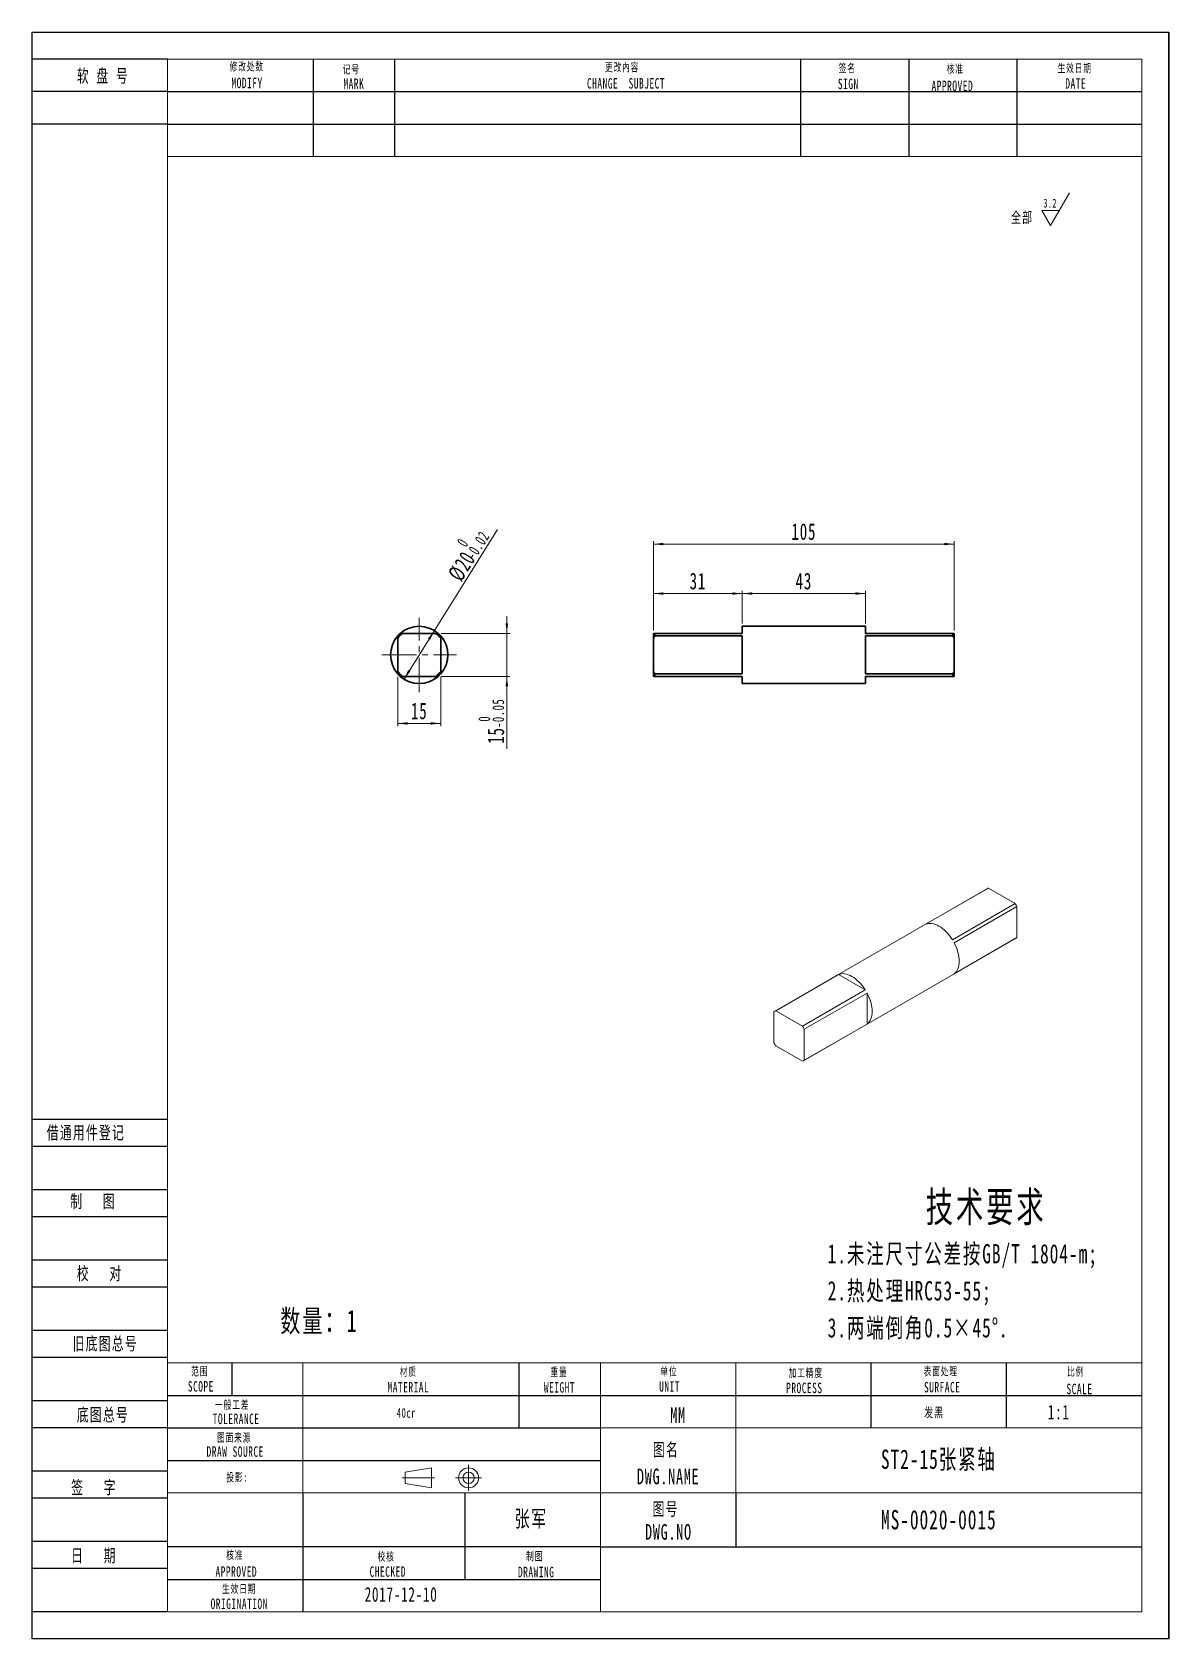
# Model space of a CAD drawing. Header units: millimetres. Extents: x 0 to 7581, y 0 to 561.
# Drawn here: x 4944 to 5341, y 0 to 561 of the extents above; entities that cross this region are included whole.
import ezdxf

# ---------------------------------------------------------------- set-up
doc = ezdxf.new("R2010")
doc.units = ezdxf.units.MM
doc.linetypes.add('AD_LTYPE3 0 mm', pattern=[16, 11, -1, 1, -1, 1, -1])
doc.linetypes.add('点画线', pattern=[18, 12, -2, 2, -2])
doc.layers.get('0').update_dxf_attribs({"lineweight": 35})
for name, color, linetype, lineweight in [('ACAD0', 7, 'Continuous', 0), ('ACADA-定位3-标高', 171, 'Continuous', 0), ('ACADA-构件3-柱砼', 9, 'Continuous', 0), ('ACADA-构件8-屋面', 7, 'Continuous', 0), ('EB0', 7, 'Continuous', 35), ('中心线层', 1, '点画线', 18), ('尺寸线层', 3, 'Continuous', 18)]:
    doc.layers.add(name, color=color, linetype=linetype, lineweight=lineweight)
doc.styles.add('标准', font='', dxfattribs={"width": 0.667})
doc.styles.get('标准').set_extended_font_data('宋体')
doc.dimstyles.new('标准', dxfattribs={"dimtxt": 5.779688, "dimasz": 3.5, "dimexe": 1, "dimexo": 1, "dimgap": 1.209086, "dimtad": 1, "dimdsep": 46, "dimtxsty": '标准', "dimblk": '_CAXARROW', "dimcen": 0, "dimdle": 6, "dimazin": 2, "dimtfac": 0.707107, "dimtdec": 3, "dimtmove": 0, "dimatfit": 3, "dimfxl": 1, "dimfrac": 2, "dimtolj": 1, "dimlwd": 18, "dimarcsym": 0})

# ---------------------------------------------------------------- blocks, each defined once
blk = doc.blocks.new('*X21')
at = {"layer": '尺寸线层', "linetype": 'Continuous', "lineweight": 18}
for p, q in [((6.49, -1.41), (13.14, 10.09)), ((3.48, 3.82), (9.51, 3.82)), ((6.49, -1.41), (3.48, 3.82))]:
    blk.add_line(p, q, dxfattribs=at)
at = {"layer": '尺寸线层', "linetype": 'Continuous', "lineweight": 18, "line_spacing_factor": 1.15057, "style": '标准'}
for s, insert, char_height, width, attachment_point in [('\\T1.1;3.2', (8.68, 6.41), 3.116, 6.8178, 6), ('\\T1.1;全部', (-3.47, 1.27), 3.853, 17.1639, 5)]:
    blk.add_mtext(s, dxfattribs=dict(at, insert=insert, char_height=char_height, width=width, attachment_point=attachment_point))
blk = doc.blocks.new('*X130')
at = {"layer": '尺寸线层', "linetype": 'Continuous', "lineweight": 18}
for points in [[(5071.47, 319.79), (5074.97, 320.23), (5074.97, 319.35)], [(5086.47, 319.79), (5082.97, 320.23), (5082.97, 319.35)]]:
    blk.add_hatch(color=0, dxfattribs=at).paths.add_polyline_path(points, flags=0)
at = {"layer": '尺寸线层', "color": 0, "linetype": 'Continuous', "lineweight": 18}
for p, q in [((5071.47, 336.12), (5071.47, 318.79)), ((5086.47, 336.12), (5086.47, 318.79)), ((5071.47, 319.79), (5086.47, 319.79))]:
    blk.add_line(p, q, dxfattribs=at)
at = {"layer": '尺寸线层', "color": 0, "linetype": 'Continuous', "lineweight": 18, "insert": (5078.97, 324.1), "char_height": 5.78, "width": 8.1213, "attachment_point": 5, "line_spacing_factor": 1.15057, "style": '标准'}
blk.add_mtext('\\T1.1;15', dxfattribs=at)
blk = doc.blocks.new('_CAXARROW')
blk.add_hatch(color=0).paths.add_polyline_path([(0, 0), (-1, 0.125), (-1, -0.125)], flags=0)
blk = doc.blocks.new('*X132')
at = {"color": 0, "attachment_point": 1, "rotation": 90, "line_spacing_factor": 1.15057, "style": '标准'}
for s, insert, char_height, width in [('\\T1.1;{\\H0.707107x;-0.05}', (5104.51, 318.21), 5.7797, 20.9352), ('\\T1.1;{\\H0.707107x;0}', (5099.63, 320.4), 5.7797, 20.9352), ('\\T1.1;15', (5102.82, 312.68), 5.78, 32.911)]:
    blk.add_mtext(s, dxfattribs=dict(at, insert=insert, char_height=char_height, width=width))
blk = doc.blocks.new('*X131')
at = {"layer": '尺寸线层', "linetype": 'Continuous', "lineweight": 18}
for points in [[(5109.56, 351.23), (5110, 354.73), (5109.12, 354.73)], [(5109.56, 336.23), (5110, 332.73), (5109.12, 332.73)]]:
    blk.add_hatch(color=0, dxfattribs=at).paths.add_polyline_path(points, flags=0)
at = {"layer": '尺寸线层', "color": 0, "linetype": 'Continuous', "lineweight": 18}
for p, q in [((5109.56, 357.23), (5109.56, 310.96)), ((5086.59, 351.23), (5110.56, 351.23)), ((5086.59, 336.23), (5110.56, 336.23))]:
    blk.add_line(p, q, dxfattribs=at)
blk.add_blockref('*X132', (0, 0), dxfattribs=at)
blk = doc.blocks.new('*X134')
at = {"color": 0, "char_height": 5.7797, "attachment_point": 1, "rotation": 58.0607, "line_spacing_factor": 1.15057, "style": '标准'}
for s, insert, width in [('\\T1.1;{\\H0.707107x;0}', (5091.87, 383.19), 20.9352), ('\\T1.1;{\\H0.707107x;-0.02}', (5094.85, 378.75), 20.9352), ('\\T1.1;%%C20', (5088.66, 372.01), 39.8415)]:
    blk.add_mtext(s, dxfattribs=dict(at, insert=insert, width=width))
blk = doc.blocks.new('*X133')
at = {"layer": '尺寸线层', "linetype": 'Continuous', "lineweight": 18}
for points in [[(5084.26, 352.22), (5082.78, 349.02), (5082.04, 349.48)], [(5073.68, 335.25), (5075.9, 337.99), (5075.16, 338.45)]]:
    blk.add_hatch(color=0, dxfattribs=at).paths.add_polyline_path(points, flags=0)
at = {"layer": '尺寸线层', "color": 0, "linetype": 'Continuous', "lineweight": 18}
blk.add_line((5106.31, 387.58), (5073.68, 335.25), dxfattribs=at)
blk.add_blockref('*X134', (0, 0), dxfattribs=at)
blk = doc.blocks.new('*X135')
at = {"layer": '尺寸线层', "linetype": 'Continuous', "lineweight": 18}
for points in [[(5160.75, 382.45), (5164.25, 382.88), (5164.25, 382.01)], [(5265.75, 382.45), (5262.25, 382.88), (5262.25, 382.01)]]:
    blk.add_hatch(color=0, dxfattribs=at).paths.add_polyline_path(points, flags=0)
at = {"layer": '尺寸线层', "color": 0, "linetype": 'Continuous', "lineweight": 18}
for p, q in [((5160.75, 352.23), (5160.75, 383.45)), ((5160.75, 382.45), (5265.75, 382.45)), ((5265.75, 352.23), (5265.75, 383.45))]:
    blk.add_line(p, q, dxfattribs=at)
at = {"layer": '尺寸线层', "color": 0, "linetype": 'Continuous', "lineweight": 18, "insert": (5213.25, 386.76), "char_height": 5.78, "width": 12.6446, "attachment_point": 5, "line_spacing_factor": 1.15057, "style": '标准'}
blk.add_mtext('\\T1.1;105', dxfattribs=at)
blk = doc.blocks.new('*X136')
at = {"layer": '尺寸线层', "linetype": 'Continuous', "lineweight": 18}
for points in [[(5160.75, 365.16), (5164.25, 365.59), (5164.25, 364.72)], [(5191.75, 365.16), (5188.25, 365.59), (5188.25, 364.72)]]:
    blk.add_hatch(color=0, dxfattribs=at).paths.add_polyline_path(points, flags=0)
at = {"layer": '尺寸线层', "color": 0, "linetype": 'Continuous', "lineweight": 18}
for p, q in [((5160.75, 352.23), (5160.75, 366.16)), ((5160.75, 365.16), (5191.75, 365.16)), ((5191.75, 354.73), (5191.75, 366.16))]:
    blk.add_line(p, q, dxfattribs=at)
at = {"layer": '尺寸线层', "color": 0, "linetype": 'Continuous', "lineweight": 18, "insert": (5176.25, 369.47), "char_height": 5.78, "width": 7.8001, "attachment_point": 5, "line_spacing_factor": 1.15057, "style": '标准'}
blk.add_mtext('\\T1.1;31', dxfattribs=at)
blk = doc.blocks.new('*X137')
at = {"layer": '尺寸线层', "linetype": 'Continuous', "lineweight": 18}
for points in [[(5191.75, 365.16), (5195.25, 365.59), (5195.25, 364.72)], [(5234.75, 365.16), (5231.25, 365.59), (5231.25, 364.72)]]:
    blk.add_hatch(color=0, dxfattribs=at).paths.add_polyline_path(points, flags=0)
at = {"layer": '尺寸线层', "color": 0, "linetype": 'Continuous', "lineweight": 18}
for p, q in [((5191.75, 354.73), (5191.75, 366.16)), ((5191.75, 365.16), (5234.75, 365.16)), ((5234.75, 354.73), (5234.75, 366.16))]:
    blk.add_line(p, q, dxfattribs=at)
at = {"layer": '尺寸线层', "color": 0, "linetype": 'Continuous', "lineweight": 18, "insert": (5213.25, 369.47), "char_height": 5.78, "width": 8.1213, "attachment_point": 5, "line_spacing_factor": 1.15057, "style": '标准'}
blk.add_mtext('\\T1.1;43', dxfattribs=at)

msp = doc.modelspace()

# ---------------------------------------------------------------- linework, layer by layer
at = {"layer": 'ACAD0', "linetype": 'Continuous', "lineweight": 0}
for p, q in [((4991.076, 551.825), (5331.242, 551.825)), ((4991.076, 9.449), (4991.076, 551.825)), ((5331.242, 551.825), (5331.242, 9.449)), ((4991.076, 517.809), (5331.242, 517.809)), ((4991.076, 96.38), (5331.242, 96.38)), ((5038.321, 51.025), (5038.321, 96.38)), ((5142.261, 9.449), (5142.261, 96.38)), ((5189.506, 51.025), (5189.506, 96.38)), ((5142.261, 73.703), (5331.242, 73.703)), ((4991.076, 51.025), (5331.242, 51.025)), ((4991.076, 9.449), (5331.242, 9.449))]:
    msp.add_line(p, q, dxfattribs=at)
at = {"layer": 'ACAD0', "color": 7, "linetype": 'Continuous', "lineweight": 15}
for p, q in [((5277.36, 262.112), (5203.114, 219.25)), ((5255.763, 249.621), (5277.683, 262.275)), ((5277.683, 262.275), (5287.037, 256.875)), ((5265.117, 244.221), (5287.037, 256.875)), ((5265.743, 243.136), (5287.663, 255.791)), ((5287.663, 255.791), (5287.663, 244.989)), ((5213.113, 201.929), (5287.36, 244.791)), ((5265.743, 232.334), (5287.663, 244.989)), ((5225.357, 232.068), (5203.437, 219.414)), ((5225.357, 232.068), (5234.711, 226.668)), ((5234.711, 226.668), (5212.791, 214.014)), ((5235.337, 225.583), (5213.417, 212.929)), ((5235.337, 225.583), (5235.337, 214.782)), ((5202.811, 208.25), (5202.811, 219.052)), ((5203.437, 219.414), (5212.791, 214.014)), ((5235.337, 214.782), (5213.417, 202.127)), ((5213.417, 212.929), (5213.417, 202.127)), ((5212.791, 201.766), (5203.437, 207.166))]:
    msp.add_line(p, q, dxfattribs=at)
for points in [[(5265.117, 244.221), (5264.619, 244.97), (5264.088, 245.686), (5263.526, 246.361), (5262.94, 246.992), (5262.333, 247.571), (5261.71, 248.096), (5261.078, 248.561), (5260.44, 248.962), (5259.802, 249.297), (5259.169, 249.563), (5258.547, 249.757), (5257.94, 249.878), (5257.353, 249.925), (5256.792, 249.898), (5256.26, 249.796), (5255.763, 249.621)], [(5265.743, 232.334), (5266.143, 232.678), (5266.497, 233.087), (5266.802, 233.56), (5267.054, 234.092), (5267.253, 234.678), (5267.396, 235.314), (5267.482, 235.995), (5267.511, 236.715), (5267.482, 237.468), (5267.396, 238.249), (5267.253, 239.05), (5267.054, 239.865), (5266.802, 240.688), (5266.497, 241.512), (5266.143, 242.331), (5265.743, 243.136)], [(5234.711, 226.668), (5234.214, 227.418), (5233.682, 228.133), (5233.121, 228.809), (5232.534, 229.439), (5231.927, 230.019), (5231.305, 230.543), (5230.672, 231.008), (5230.034, 231.409), (5229.396, 231.744), (5228.764, 232.01), (5228.141, 232.204), (5227.534, 232.325), (5226.948, 232.372), (5226.386, 232.345), (5225.855, 232.243), (5225.357, 232.068)], [(5235.337, 214.782), (5235.738, 215.125), (5236.092, 215.535), (5236.396, 216.007), (5236.649, 216.539), (5236.847, 217.125), (5236.99, 217.761), (5237.076, 218.442), (5237.105, 219.162), (5237.076, 219.915), (5236.99, 220.696), (5236.847, 221.497), (5236.649, 222.313), (5236.396, 223.136), (5236.092, 223.96), (5235.738, 224.778), (5235.337, 225.583)]]:
    msp.add_lwpolyline(points, dxfattribs=at)
for centre, radius, start, end in [((5279.033, 259.214), 3.345, 113.79583, 119.99253), ((5272.372, 247.685), 17.306, 27.9263, 32.0737), ((5285.687, 247.687), 3.345, 300.00151, 306.21547), ((5204.785, 216.356), 3.341, 113.79308, 126.21767), ((5198.126, 204.824), 17.306, 27.9263, 32.0737), ((5218.102, 216.356), 17.306, 207.9263, 212.0737), ((5211.443, 204.823), 3.341, 293.79308, 306.21767)]:
    msp.add_arc(centre, radius, start, end, dxfattribs=at)
at = {"layer": 'ACADA-构件3-柱砼', "linetype": 'ByBlock', "lineweight": -2, "ltscale": 0.2}
for p, q in [((4943.83, 561.274), (5340.691, 561.274)), ((4943.83, 0), (4943.83, 561.274)), ((5340.691, 561.274), (5340.691, 0)), ((5340.691, 0), (5340.691, 561.274)), ((4991.076, 551.825), (4943.83, 551.825)), ((5042.101, 517.809), (5042.101, 551.825)), ((5070.448, 517.809), (5070.448, 551.825)), ((5212.184, 517.809), (5212.184, 551.825)), ((5249.98, 517.809), (5249.98, 551.825)), ((5287.776, 517.809), (5287.776, 551.825)), ((4991.076, 540.486), (4943.83, 540.486)), ((4991.076, 540.486), (5331.242, 540.486)), ((4991.076, 529.148), (4943.83, 529.148)), ((4991.076, 529.148), (5331.242, 529.148)), ((4991.076, 181.422), (4943.83, 181.422)), ((4991.076, 171.973), (4943.83, 171.973)), ((4991.076, 156.854), (4943.83, 156.854)), ((4991.076, 147.405), (4943.83, 147.405)), ((4991.076, 132.287), (4943.83, 132.287)), ((4991.076, 122.838), (4943.83, 122.838)), ((4991.076, 107.719), (4943.83, 107.719)), ((4991.076, 98.27), (4943.83, 98.27)), ((5013.492, 96.401), (5013.492, 85.042)), ((5113.913, 73.703), (5113.913, 96.38)), ((5236.751, 73.703), (5236.751, 96.38)), ((5283.997, 73.703), (5283.997, 96.38)), ((4991.076, 85.042), (5331.242, 85.042)), ((4991.076, 83.152), (4943.83, 83.152)), ((4991.076, 73.703), (4943.83, 73.703)), ((4991.076, 73.703), (5142.261, 73.703)), ((4991.076, 62.364), (5142.261, 62.364)), ((4991.076, 58.584), (4943.83, 58.584)), ((5038.321, 51.025), (5038.321, 9.449)), ((5095.015, 20.788), (5095.015, 51.025)), ((5189.506, 51.025), (5189.506, 32.127)), ((4991.076, 49.135), (4943.83, 49.135)), ((4991.076, 34.017), (4943.83, 34.017)), ((5142.261, 32.127), (4991.076, 32.127)), ((5142.261, 32.127), (5331.242, 32.127)), ((4991.076, 24.568), (4943.83, 24.568)), ((4991.076, 20.788), (5142.261, 20.788)), ((4991.076, 9.449), (4943.83, 9.449)), ((5340.691, 0), (4943.83, 0))]:
    msp.add_line(p, q, dxfattribs=at)
at = {"layer": 'ACADA-构件8-屋面', "linetype": 'Continuous', "lineweight": 18}
for p, q in [((5073.037, 56.261), (5084.266, 56.261)), ((5074.099, 58.243), (5083.204, 59.748)), ((5074.099, 58.243), (5074.099, 54.28)), ((5083.204, 59.748), (5083.204, 52.775)), ((5091.658, 56.261), (5100.754, 56.261)), ((5096.206, 51.713), (5096.206, 60.81)), ((5074.099, 54.28), (5083.204, 52.775))]:
    msp.add_line(p, q, dxfattribs=at)
for radius in [3.487, 1.981]:
    msp.add_circle((5096.206, 56.261), radius, dxfattribs=at)
at = {"layer": 'EB0'}
for p, q in [((5191.751, 353.732), (5191.751, 351.232)), ((5234.751, 353.732), (5191.751, 353.732)), ((5234.751, 353.732), (5234.751, 351.232)), ((5071.472, 337.118), (5071.472, 350.347)), ((5072.357, 351.232), (5085.586, 351.232)), ((5086.472, 350.347), (5086.472, 337.118)), ((5191.751, 351.232), (5160.751, 351.232)), ((5160.751, 351.232), (5160.751, 350.347)), ((5160.751, 349.563), (5160.751, 351.232)), ((5160.751, 337.118), (5160.751, 350.347)), ((5161.251, 351.232), (5161.251, 350.347)), ((5191.751, 350.347), (5161.251, 350.347)), ((5191.751, 350.347), (5191.751, 337.118)), ((5234.751, 351.232), (5265.751, 351.232)), ((5234.751, 350.347), (5234.751, 337.118)), ((5234.751, 350.347), (5265.251, 350.347)), ((5265.251, 350.347), (5265.251, 351.232)), ((5265.751, 351.232), (5265.751, 350.347)), ((5265.751, 351.232), (5265.751, 349.563)), ((5265.751, 337.118), (5265.751, 350.347)), ((5160.751, 336.232), (5160.751, 337.902)), ((5160.751, 337.118), (5160.751, 336.232)), ((5161.251, 337.118), (5161.251, 336.232)), ((5191.751, 337.118), (5161.251, 337.118)), ((5234.751, 337.118), (5265.251, 337.118)), ((5265.251, 336.232), (5265.251, 337.118)), ((5265.751, 337.902), (5265.751, 336.232)), ((5265.751, 337.118), (5265.751, 336.232)), ((5085.586, 336.232), (5072.357, 336.232)), ((5191.751, 336.232), (5160.751, 336.232)), ((5191.751, 336.232), (5191.751, 333.732)), ((5191.751, 333.732), (5234.751, 333.732)), ((5234.751, 336.232), (5234.751, 333.732)), ((5234.751, 336.232), (5265.751, 336.232))]:
    msp.add_line(p, q, dxfattribs=at)
for radius, start, end in [(10, 48.59038, 131.40962), (10, 138.59038, 221.40962), (10, 131.40962, 138.59038), (9.5, 127.86365, 142.13635), (9.5, 37.86365, 52.13635), (10, 41.40962, 48.59038), (10, 318.59038, 41.40962), (9.5, 217.86365, 232.13635), (10, 221.40962, 228.59038), (9.5, 307.86365, 322.13635), (10, 311.40962, 318.59038), (10, 228.59038, 311.40962)]:
    msp.add_arc((5078.972, 343.732), radius, start, end, dxfattribs=at)
for points in [[(5160.751, 351.232), (5160.913, 351.232), (5161.08, 351.232), (5161.251, 351.232)], [(5161.251, 350.347), (5161.08, 350.088), (5160.913, 349.828), (5160.751, 349.563)], [(5265.251, 351.232), (5265.421, 351.232), (5265.588, 351.232), (5265.751, 351.232)], [(5265.751, 349.563), (5265.588, 349.828), (5265.421, 350.088), (5265.251, 350.347)], [(5160.751, 337.902), (5160.913, 337.637), (5161.08, 337.377), (5161.251, 337.118)], [(5265.251, 337.118), (5265.421, 337.377), (5265.588, 337.637), (5265.751, 337.902)], [(5161.251, 336.232), (5161.08, 336.232), (5160.913, 336.232), (5160.751, 336.232)], [(5265.751, 336.232), (5265.588, 336.232), (5265.421, 336.232), (5265.251, 336.232)]]:
    msp.add_open_spline(points, degree=3, dxfattribs=at)
at = {"layer": '中心线层', "linetype": '点画线', "lineweight": 18}
for p, q in [((5078.972, 330.732), (5078.972, 356.732)), ((5065.972, 343.732), (5091.972, 343.732))]:
    msp.add_line(p, q, dxfattribs=at)

# ---------------------------------------------------------------- block references
at = {"layer": 'ACAD0'}
msp.add_blockref('*X21', (5292.903, 495.092), dxfattribs=at)

# ---------------------------------------------------------------- texts
at = {"layer": 'ACADA-定位3-标高', "linetype": 'Continuous', "lineweight": 18, "line_spacing_factor": 1.15057, "style": '标准'}
for s, insert, char_height, width, attachment_point in [('\\T1.1;数量：1', (5030.455, 106.331), 7.7146, 38.95265, 7), ('\\T1.1;ST2-15张紧轴', (5260.374, 62.364), 6.74297, 141.73595, 5), ('\\T1.1;MS-0020-0015', (5260.374, 41.576), 6.74297, 141.73595, 5), ('\\T1.1;2017-12-10', (5059.91, 12.895), 5.09884, 39.173, 7)]:
    msp.add_mtext(s, dxfattribs=dict(at, insert=insert, char_height=char_height, width=width, attachment_point=attachment_point))
at = {"layer": 'ACADA-定位3-标高', "linetype": 'AD_LTYPE3 0 mm', "lineweight": 0, "insert": (5298.416, 76.59), "char_height": 5.0972, "width": 10.86809, "attachment_point": 7, "line_spacing_factor": 1.15057, "style": '标准'}
msp.add_mtext('\\T1.1;1:1', dxfattribs=at)
at = {"layer": 'ACADA-构件8-屋面', "linetype": 'Continuous', "lineweight": 18, "line_spacing_factor": 1.15057, "style": '标准'}
for s, insert, char_height, width, attachment_point in [('\\T1.1;修改处数', (5018.757, 549.114), 2.9127, 20.72747, 5), ('\\T1.1;记号', (5055.233, 548.116), 2.9127, 14.51074, 5), ('\\T1.1;更改內容', (5149.803, 548.856), 2.9127, 39.39579, 5), ('\\T1.1;签名', (5228.399, 548.521), 2.9127, 14.51074, 5), ('\\T1.1;核准', (5266.128, 548.266), 2.9127, 18.65925, 5), ('\\T1.1;生效日期', (5307.807, 548.518), 2.9127, 16.57895, 5), ('\\T1.1;软 盘 号', (4959.413, 548.285), 4.55105, 24.99156, 1), ('\\T1.1;MODIFY', (5018.86, 543.49), 3.64084, 16.59104, 5), ('\\T1.1;MARK', (5056.142, 543.267), 3.6408, 12.44253, 5), ('\\T1.1;CHANGE  SUBJECT', (5151.158, 543.344), 3.64084, 35.25937, 5), ('\\T1.1;SIGN', (5228.784, 543.177), 3.6408, 12.44253, 5), ('\\T1.1;DATE', (5308.174, 543.344), 3.6408, 12.44253, 5), ('\\T1.1;APPROVED', (5265.094, 542.467), 3.64084, 16.59104, 5), ('\\T1.1;借通用件登记', (4948.927, 179.11), 4.55105, 42.94074, 1), ('\\T1.1;制   图', (4957.121, 155.128), 4.55105, 24.99156, 1), ('\\T1.1;校   对', (4959.413, 129.942), 4.55105, 24.99156, 1), ('\\T1.1;旧底图总号', (4957.949, 105.419), 4.55105, 71.28793, 1), ('\\T1.1;SCOPE', (5002.727, 88.179), 3.64084, 10.49631, 5), ('\\T1.1;范围', (5002.332, 93.271), 2.9127, 9.1903, 5), ('\\T1.1;材质', (5075.175, 93.143), 2.9127, 15.00191, 5), ('\\T1.1;重量', (5127.755, 93.156), 2.9127, 16.93912, 5), ('\\T1.1;UNIT', (5166.36, 88.156), 3.6408, 11.00889, 5), ('\\T1.1;单位', (5166.138, 93.24), 2.9127, 13.06471, 5), ('\\T1.1;加工精度', (5213.905, 92.758), 2.9127, 18.38439, 5), ('\\T1.1;表面处理', (5261.042, 93.309), 2.9127, 18.38439, 5), ('\\T1.1;比例', (5308.143, 93.184), 2.9127, 16.69126, 5), ('\\T1.1;MATERIAL', (5075.183, 87.895), 3.64084, 15.39209, 5), ('\\T1.1;WEIGHT', (5127.93, 87.823), 3.64084, 15.29033, 5), ('\\T1.1;PROCESS', (5213.426, 87.631), 3.64084, 14.67599, 5), ('\\T1.1;SURFACE', (5261.554, 87.889), 3.64084, 14.57424, 5), ('\\T1.1;SCALE', (5309.487, 87.266), 3.64084, 15.13391, 5), ('\\T1.1;底图总号', (4959.413, 80.562), 4.5511, 24.99156, 1), ('\\T1.1;TOLERANCE', (5015.038, 76.814), 3.64084, 18.44864, 5), ('\\T1.1;一般工差', (5013.653, 81.591), 2.9127, 20.32159, 5), ('\\T1.1;   MM', (5165.247, 78.184), 5.46126, 22.34339, 5), ('\\T1.1;图面来源', (5014.344, 70.151), 2.9127, 24.196, 5), ('\\T1.1;图名', (5165.114, 65.83), 4.5511, 13.78546, 5), ('\\T1.1;投影:', (5015.404, 56.283), 2.9127, 108.913, 5), ('\\T1.1;签   字', (4957.432, 55.194), 4.55105, 24.99156, 1), ('\\T1.1;张军', (5118.044, 41.665), 5.772, 75.59251, 5), ('\\T1.1;图号', (5164.982, 45.122), 4.5511, 22.50287, 5), ('\\T1.1;日   期', (4957.432, 31.382), 4.55105, 24.99156, 1), ('\\T1.1;核准', (5014.562, 29.074), 2.9127, 16.93912, 5), ('\\T1.1;校核', (5067.412, 28.576), 2.9127, 15.00191, 5), ('\\T1.1;制图', (5119.285, 28.702), 2.9127, 18.87632, 5), ('\\T1.1;APPROVED', (5015.101, 23.463), 3.64084, 17.02023, 5), ('\\T1.1;CHECKED', (5067.998, 23.463), 3.64084, 14.67599, 5), ('\\T1.1;DRAWING', (5119.799, 23.338), 3.64084, 14.1672, 5), ('\\T1.1;生效日期', (5016.096, 17.29), 2.9127, 24.196, 5), ('\\T1.1;ORIGINATION', (5016.131, 12.239), 3.64084, 20.5743, 5)]:
    msp.add_mtext(s, dxfattribs=dict(at, insert=insert, char_height=char_height, width=width, attachment_point=attachment_point))
at = {"layer": '尺寸线层', "linetype": 'Continuous', "lineweight": 18, "line_spacing_factor": 1.15057, "style": '标准'}
for s, insert, char_height, width, attachment_point in [('\\T1.1;技术要求', (5255.781, 156.197), 10.5373, 72.72313, 1), ('\\T1.1;1.未注尺寸公差按GB/T 1804-m;\\P2.热处理HRC53-55;\\P3.两端倒角0.5×45%%D.', (5221.551, 137.908), 6.74297, 128.95196, 1), ('\\T1.1;40cr', (5074.477, 78.898), 3.3715, 75.59251, 5), ('\\T1.1;发黑', (5258.734, 78.898), 3.3715, 47.24532, 5), ('\\T1.1;DRAW SOURCE', (5014.714, 65.389), 3.64084, 47.21285, 5), ('\\T1.1;DWG.NAME', (5165.883, 56.694), 5.46126, 47.24532, 5), ('\\T1.1;DWG.NO', (5165.982, 37.33), 5.46126, 47.44838, 5)]:
    msp.add_mtext(s, dxfattribs=dict(at, insert=insert, char_height=char_height, width=width, attachment_point=attachment_point))

# ---------------------------------------------------------------- dimensions: what is measured, and where the dimension line sits
at = {"layer": '尺寸线层'}
dim = msp.add_diameter_dim_2p(p1=(5073.681, 335.246), p2=(5084.262, 352.219), dimstyle='标准', override={"dimpost": '%%C<>', "dimsah": 1, "dimtol": 1, "dimtp": 0, "dimtm": 0.02, "dimtmove": 2, "dimtfill": 1, "dimtzin": 8}, dxfattribs=at)
dim.commit()
dim.dimension.update_dxf_attribs({"geometry": '*X133', "text_midpoint": (5099.601, 376.825), "dimtype": 163})
for base, p1, p2, picture, middle in [((5265.751, 382.446), (5160.751, 351.232), (5265.751, 351.232), '*X135', (5213.251, 382.446)), ((5191.751, 365.155), (5160.751, 351.232), (5191.751, 353.732), '*X136', (5176.251, 365.155)), ((5234.751, 365.155), (5191.751, 353.732), (5234.751, 353.732), '*X137', (5213.251, 365.155)), ((5086.472, 319.789), (5071.472, 337.118), (5086.472, 337.118), '*X130', (5078.972, 319.789))]:
    dim = msp.add_linear_dim(base=base, p1=p1, p2=p2, dimstyle='标准', override={"dimsah": 1, "dimtfill": 1, "dimtzin": 8}, dxfattribs=at)
    dim.commit()
    dim.dimension.update_dxf_attribs({"geometry": picture, "text_midpoint": middle})
dim = msp.add_linear_dim(base=(5109.559, 336.232), p1=(5085.586, 351.232), p2=(5085.586, 336.232), angle=90, dimstyle='标准', override={"dimsah": 1, "dimtol": 1, "dimtp": 0, "dimtm": 0.05, "dimtfill": 1, "dimtzin": 8}, dxfattribs=at)
dim.commit()
dim.dimension.update_dxf_attribs({"geometry": '*X131', "text_midpoint": (5109.559, 320.596)})

doc.saveas('drawing.dxf')
